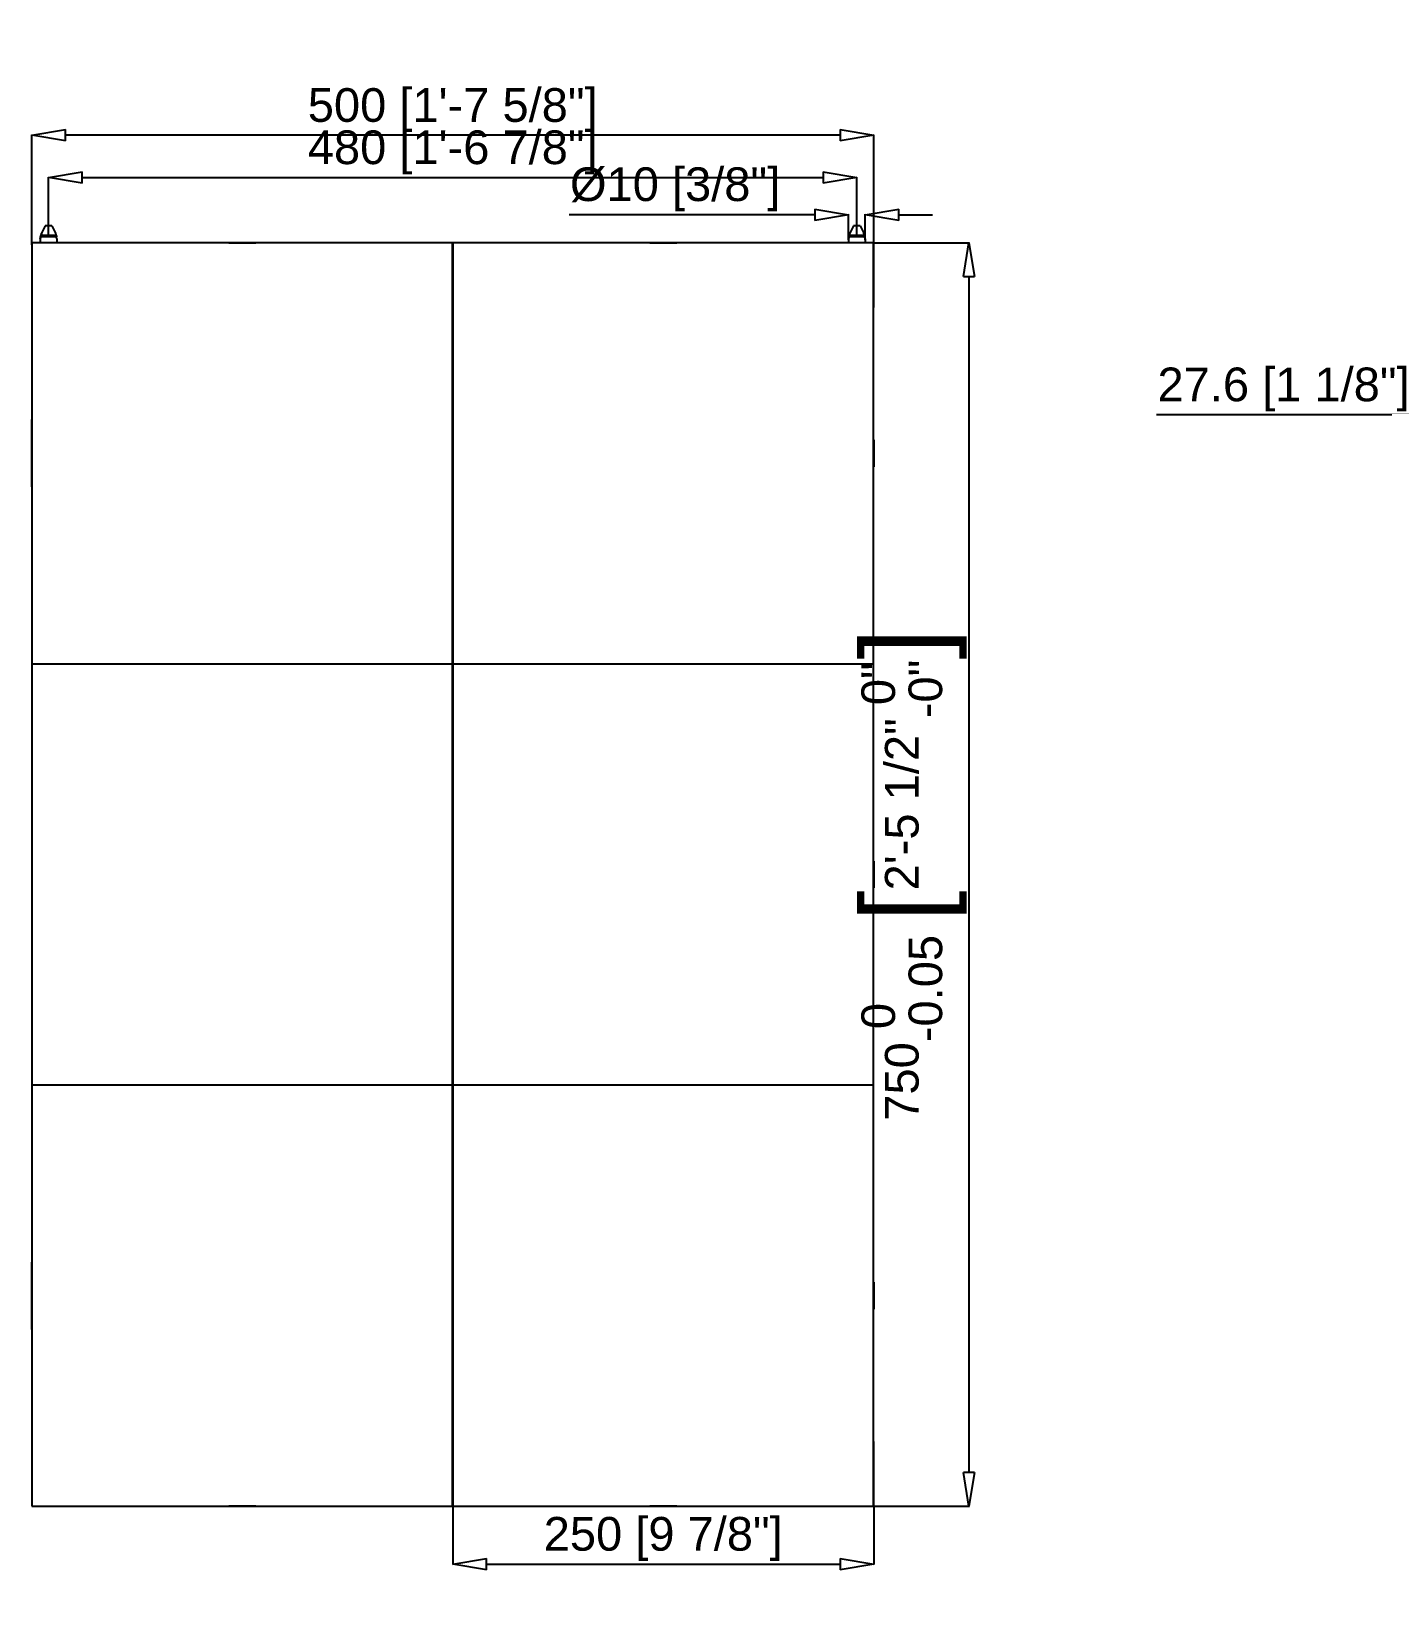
# Model space of a CAD drawing. Header units: millimetres. Extents: x -3132 to 28633, y 682 to 5849.
# Drawn here: x 2082 to 2884, y 1760 to 2701 of the extents above; entities that cross this region are included whole.
import ezdxf

# ---------------------------------------------------------------- set-up
doc = ezdxf.new("R2010")
doc.units = ezdxf.units.MM
doc.styles.get("Standard").update_dxf_attribs({"font": 'arial.ttf'})
doc.dimstyles.new('ISO_25-10', dxfattribs={"dimtxt": 20, "dimasz": 20, "dimexe": 0.3, "dimexo": 0.3, "dimgap": 2, "dimtad": 1, "dimrnd": 0.0001, "dimdsep": 46, "dimtxsty": 'Standard', "dimblk": 'CLOSEDBLANK', "dimcen": 0.1, "dimclrd": 256, "dimclre": 256, "dimclrt": 256, "dimadec": 0, "dimazin": 2, "dimtm": 1e-09, "dimtfac": 1, "dimtofl": 0, "dimtmove": 0, "dimatfit": 3, "dimldrblk": 'CLOSEDBLANK', "dimfxl": 1, "dimtolj": 1, "dimarcsym": 0})

# ---------------------------------------------------------------- blocks, each defined once
blk = doc.blocks.new('_ClosedBlank')
at = {"color": 0, "linetype": 'ByBlock', "lineweight": -2}
for p, q in [((-1, 0.167), (0, 0)), ((-1, 0.167), (-1, -0.167)), ((0, 0), (-1, -0.167))]:
    blk.add_line(p, q, dxfattribs=at)
blk = doc.blocks.new('*D191')
at = {"lineweight": -2, "transparency": 16777216}
for p, q in [((2582.65, 2576.26), (2639.2, 2576.26)), ((2638.9, 2556.26), (2638.9, 1846.26)), ((2582.65, 1826.26), (2639.2, 1826.26))]:
    blk.add_line(p, q, dxfattribs=at)
at = {"layer": 'Defpoints', "color": 0, "transparency": 16777216}
for p in [(2582.35, 2576.26), (2582.35, 1826.26), (2638.9, 1826.26)]:
    blk.add_point(p, dxfattribs=at)
at = {"lineweight": -2, "transparency": 16777216, "xscale": 20, "yscale": 20, "zscale": 20}
for p, rotation in [((2638.9, 2576.26), 90), ((2638.9, 1826.26), 270)]:
    blk.add_blockref('_ClosedBlank', p, dxfattribs=dict(at, rotation=rotation))
at = {"transparency": 16777216, "insert": (2606.24, 2201.26), "char_height": 20, "attachment_point": 5, "rotation": 90}
blk.add_mtext('\\A1;750\\S 0^ -0.05; {\\o\\l\\H48.000000;[}2\'-5 1/2"\\S 0"^ -0";{\\o\\l\\H48.000000;]}', dxfattribs=at)
blk = doc.blocks.new('*D194')
at = {"lineweight": -2, "transparency": 16777216}
for p, q in [((2092.35, 2580.09), (2092.35, 2615.22)), ((2112.35, 2614.92), (2552.35, 2614.92)), ((2572.35, 2580.09), (2572.35, 2615.22))]:
    blk.add_line(p, q, dxfattribs=at)
at = {"layer": 'Defpoints', "color": 0, "transparency": 16777216}
for p in [(2572.35, 2614.92), (2092.35, 2579.79), (2572.35, 2579.79)]:
    blk.add_point(p, dxfattribs=at)
at = {"lineweight": -2, "transparency": 16777216, "xscale": 20, "yscale": 20, "zscale": 20, "rotation": 180}
blk.add_blockref('_ClosedBlank', (2092.35, 2614.92), dxfattribs=at)
at = {"lineweight": -2, "transparency": 16777216, "xscale": 20, "yscale": 20, "zscale": 20}
blk.add_blockref('_ClosedBlank', (2572.35, 2614.92), dxfattribs=at)
at = {"transparency": 16777216, "insert": (2332.35, 2629.87), "char_height": 20, "attachment_point": 5}
blk.add_mtext('\\A1;480 [1\'-6 7/8"]', dxfattribs=at)
blk = doc.blocks.new('*D198')
at = {"lineweight": -2, "transparency": 16777216}
for p, q in [((2547.34, 2592.81), (2401.43, 2592.81)), ((2567.34, 2577.91), (2567.34, 2593.11)), ((2577.34, 2577.91), (2577.34, 2593.11)), ((2597.34, 2592.81), (2617.34, 2592.81))]:
    blk.add_line(p, q, dxfattribs=at)
at = {"layer": 'Defpoints', "color": 0, "transparency": 16777216}
for p in [(2567.34, 2592.81), (2567.34, 2577.61), (2577.34, 2577.61)]:
    blk.add_point(p, dxfattribs=at)
at = {"lineweight": -2, "transparency": 16777216, "xscale": 20, "yscale": 20, "zscale": 20}
blk.add_blockref('_ClosedBlank', (2567.34, 2592.81), dxfattribs=at)
at = {"lineweight": -2, "transparency": 16777216, "xscale": 20, "yscale": 20, "zscale": 20, "rotation": 180}
blk.add_blockref('_ClosedBlank', (2577.34, 2592.81), dxfattribs=at)
at = {"transparency": 16777216, "insert": (2464.39, 2607.96), "char_height": 20, "attachment_point": 5}
blk.add_mtext('\\A1;%%c10 [3/8"]', dxfattribs=at)
blk = doc.blocks.new('*D201')
at = {"lineweight": -2, "transparency": 16777216}
for p, q in [((2332.35, 1826.46), (2332.35, 1791.68)), ((2582.35, 1825.96), (2582.35, 1791.68)), ((2352.35, 1791.98), (2562.35, 1791.98))]:
    blk.add_line(p, q, dxfattribs=at)
at = {"layer": 'Defpoints', "color": 0, "transparency": 16777216}
for p in [(2332.35, 1826.76), (2582.35, 1826.26), (2582.35, 1791.98)]:
    blk.add_point(p, dxfattribs=at)
at = {"lineweight": -2, "transparency": 16777216, "xscale": 20, "yscale": 20, "zscale": 20, "rotation": 180}
blk.add_blockref('_ClosedBlank', (2332.35, 1791.98), dxfattribs=at)
at = {"lineweight": -2, "transparency": 16777216, "xscale": 20, "yscale": 20, "zscale": 20}
blk.add_blockref('_ClosedBlank', (2582.35, 1791.98), dxfattribs=at)
at = {"transparency": 16777216, "insert": (2457.35, 1806.92), "char_height": 20, "attachment_point": 5}
blk.add_mtext('\\A1;250 [9 7/8"]', dxfattribs=at)
blk = doc.blocks.new('*D205')
at = {"lineweight": -2, "transparency": 16777216}
for p, q in [((2082.35, 2575.06), (2082.35, 2640.31)), ((2562.35, 2640.01), (2102.35, 2640.01)), ((2582.35, 2576.56), (2582.35, 2640.31))]:
    blk.add_line(p, q, dxfattribs=at)
at = {"layer": 'Defpoints', "color": 0, "transparency": 16777216}
for p in [(2082.35, 2640.01), (2082.35, 2574.76), (2582.35, 2576.26)]:
    blk.add_point(p, dxfattribs=at)
at = {"lineweight": -2, "transparency": 16777216, "xscale": 20, "yscale": 20, "zscale": 20, "rotation": 180}
blk.add_blockref('_ClosedBlank', (2082.35, 2640.01), dxfattribs=at)
at = {"lineweight": -2, "transparency": 16777216, "xscale": 20, "yscale": 20, "zscale": 20}
blk.add_blockref('_ClosedBlank', (2582.35, 2640.01), dxfattribs=at)
at = {"transparency": 16777216, "insert": (2332.35, 2654.96), "char_height": 20, "attachment_point": 5}
blk.add_mtext('\\A1;500 [1\'-7 5/8"]', dxfattribs=at)
blk = doc.blocks.new('*D216')
at = {"lineweight": -2, "transparency": 16777216}
for p, q in [((2921.26, 2474.18), (2750.17, 2474.18)), ((2941.26, 2452.03), (2941.26, 2474.48)), ((2968.86, 2451.56), (2968.86, 2474.48)), ((2988.86, 2474.18), (3008.86, 2474.18))]:
    blk.add_line(p, q, dxfattribs=at)
at = {"layer": 'Defpoints', "color": 0, "transparency": 16777216}
for p in [(2941.26, 2474.18), (2941.26, 2451.73), (2968.86, 2451.26)]:
    blk.add_point(p, dxfattribs=at)
at = {"lineweight": -2, "transparency": 16777216, "xscale": 20, "yscale": 20, "zscale": 20}
blk.add_blockref('_ClosedBlank', (2941.26, 2474.18), dxfattribs=at)
at = {"lineweight": -2, "transparency": 16777216, "xscale": 20, "yscale": 20, "zscale": 20, "rotation": 180}
blk.add_blockref('_ClosedBlank', (2968.86, 2474.18), dxfattribs=at)
at = {"transparency": 16777216, "insert": (2825.71, 2489.13), "char_height": 20, "attachment_point": 5}
blk.add_mtext('\\A1;27.6 [1 1/8"]', dxfattribs=at)

msp = doc.modelspace()

# ---------------------------------------------------------------- linework, layer by layer
at = {"linetype": 'Continuous'}
for p, q in [((2097.065, 2579.787), (2087.65, 2579.787)), ((2087.722, 2580.257), (2087.717, 2580.241)), ((2087.763, 2580.401), (2087.721, 2580.257)), ((2087.73, 2580.241), (2087.735, 2580.259)), ((2087.88, 2580.681), (2096.835, 2580.681)), ((2090.352, 2586.259), (2088.227, 2582.009)), ((2094.352, 2586.259), (2090.352, 2586.259)), ((2094.352, 2586.259), (2096.477, 2582.009)), ((2096.713, 2580.984), (2096.892, 2580.542)), ((2096.982, 2580.257), (2096.986, 2580.241)), ((2577.053, 2579.787), (2567.638, 2579.787)), ((2567.718, 2580.241), (2567.722, 2580.259)), ((2567.868, 2580.681), (2576.823, 2580.681)), ((2570.352, 2586.259), (2568.227, 2582.009)), ((2574.352, 2586.259), (2570.352, 2586.259)), ((2574.352, 2586.259), (2576.477, 2582.009)), ((2576.892, 2580.542), (2576.833, 2580.685)), ((2576.97, 2580.257), (2576.974, 2580.241)), ((2576.982, 2580.257), (2576.981, 2580.259)), ((2576.986, 2580.241), (2576.982, 2580.257)), ((2082.352, 2576.259), (2082.352, 2537.759)), ((2120.852, 2576.259), (2082.352, 2576.259)), ((2082.452, 2576.159), (2082.452, 2326.359)), ((2332.252, 2576.159), (2082.452, 2576.159)), ((2087.352, 2578.509), (2087.352, 2576.259)), ((2097.352, 2578.509), (2097.352, 2576.159)), ((2104.352, 2576.259), (2104.352, 2576.159)), ((2120.852, 2576.159), (2120.852, 2576.259)), ((2199.352, 2576.159), (2199.352, 2576.259)), ((2199.352, 2576.259), (2215.352, 2576.259)), ((2215.352, 2576.159), (2215.352, 2576.259)), ((2332.252, 2326.359), (2332.252, 2576.159)), ((2332.252, 2575.759), (2332.452, 2575.759)), ((2332.252, 2574.259), (2332.452, 2574.259)), ((2332.452, 2576.159), (2332.452, 2326.359)), ((2582.252, 2576.159), (2332.452, 2576.159)), ((2449.352, 2576.159), (2449.352, 2576.259)), ((2449.352, 2576.259), (2465.352, 2576.259)), ((2465.352, 2576.159), (2465.352, 2576.259)), ((2543.852, 2576.259), (2543.852, 2576.159)), ((2582.352, 2576.259), (2543.852, 2576.259)), ((2560.352, 2576.259), (2560.352, 2576.159)), ((2567.352, 2578.509), (2567.352, 2576.159)), ((2577.352, 2578.509), (2577.352, 2576.259)), ((2582.252, 2326.359), (2582.252, 2576.159)), ((2582.352, 2537.759), (2582.352, 2576.259)), ((2332.452, 2565.759), (2332.252, 2565.759)), ((2332.452, 2564.009), (2332.252, 2564.009)), ((2332.452, 2562.509), (2332.252, 2562.509)), ((2332.452, 2560.759), (2332.252, 2560.759)), ((2332.452, 2556.759), (2332.252, 2556.759)), ((2332.452, 2555.259), (2332.252, 2555.259)), ((2082.352, 2537.759), (2082.452, 2537.759)), ((2582.252, 2537.759), (2582.352, 2537.759)), ((2332.252, 2531.259), (2332.452, 2531.259)), ((2332.252, 2529.259), (2332.452, 2529.259)), ((2332.452, 2528.259), (2332.252, 2528.259)), ((2332.252, 2527.259), (2332.452, 2527.259)), ((2332.252, 2525.896), (2332.452, 2525.896)), ((2332.252, 2524.684), (2332.452, 2524.684)), ((2332.252, 2523.471), (2332.452, 2523.471)), ((2332.452, 2523.259), (2332.252, 2523.259)), ((2332.452, 2521.259), (2332.252, 2521.259)), ((2082.352, 2431.259), (2082.352, 2471.259)), ((2082.352, 2471.259), (2082.452, 2471.259)), ((2082.352, 2462.259), (2082.452, 2462.259)), ((2582.252, 2459.259), (2582.352, 2459.259)), ((2582.352, 2459.259), (2582.352, 2443.259)), ((2082.352, 2440.259), (2082.452, 2440.259)), ((2582.252, 2443.259), (2582.352, 2443.259)), ((2082.352, 2431.259), (2082.452, 2431.259)), ((2082.452, 2326.359), (2332.252, 2326.359)), ((2082.452, 2326.159), (2082.452, 2076.359)), ((2332.252, 2326.159), (2082.452, 2326.159)), ((2082.852, 2326.159), (2082.852, 2326.359)), ((2084.352, 2326.359), (2084.352, 2326.159)), ((2092.852, 2326.159), (2092.852, 2326.359)), ((2094.602, 2326.159), (2094.602, 2326.359)), ((2096.102, 2326.159), (2096.102, 2326.359)), ((2097.852, 2326.159), (2097.852, 2326.359)), ((2101.852, 2326.159), (2101.852, 2326.359)), ((2103.352, 2326.159), (2103.352, 2326.359)), ((2262.352, 2326.359), (2262.352, 2326.159)), ((2262.852, 2326.359), (2262.852, 2326.159)), ((2264.352, 2326.359), (2264.352, 2326.159)), ((2264.852, 2326.359), (2264.852, 2326.159)), ((2269.852, 2326.359), (2269.852, 2326.159)), ((2288.602, 2326.159), (2288.602, 2326.359)), ((2289.977, 2326.359), (2289.977, 2326.159)), ((2290.677, 2326.359), (2290.677, 2326.159)), ((2292.027, 2326.359), (2292.027, 2326.159)), ((2292.727, 2326.359), (2292.727, 2326.159)), ((2294.102, 2326.159), (2294.102, 2326.359)), ((2311.602, 2326.159), (2311.602, 2326.359)), ((2313.102, 2326.159), (2313.102, 2326.359)), ((2316.352, 2326.159), (2316.352, 2326.359)), ((2318.602, 2326.159), (2318.602, 2326.359)), ((2320.102, 2326.159), (2320.102, 2326.359)), ((2322.352, 2326.159), (2322.352, 2326.359)), ((2332.252, 2076.359), (2332.252, 2326.159)), ((2332.452, 2326.359), (2582.252, 2326.359)), ((2332.452, 2326.159), (2332.452, 2076.359)), ((2582.252, 2326.159), (2332.452, 2326.159)), ((2342.352, 2326.159), (2342.352, 2326.359)), ((2344.602, 2326.159), (2344.602, 2326.359)), ((2346.102, 2326.159), (2346.102, 2326.359)), ((2348.352, 2326.159), (2348.352, 2326.359)), ((2351.602, 2326.159), (2351.602, 2326.359)), ((2353.102, 2326.159), (2353.102, 2326.359)), ((2370.602, 2326.159), (2370.602, 2326.359)), ((2371.482, 2326.359), (2371.482, 2326.159)), ((2372.255, 2326.359), (2372.255, 2326.159)), ((2372.677, 2326.359), (2372.677, 2326.159)), ((2374.027, 2326.359), (2374.027, 2326.159)), ((2374.449, 2326.359), (2374.449, 2326.159)), ((2375.222, 2326.359), (2375.222, 2326.159)), ((2376.102, 2326.159), (2376.102, 2326.359)), ((2394.852, 2326.359), (2394.852, 2326.159)), ((2399.852, 2326.359), (2399.852, 2326.159)), ((2400.352, 2326.359), (2400.352, 2326.159)), ((2401.852, 2326.359), (2401.852, 2326.159)), ((2402.352, 2326.359), (2402.352, 2326.159)), ((2561.352, 2326.359), (2561.352, 2326.159)), ((2562.852, 2326.359), (2562.852, 2326.159)), ((2566.852, 2326.359), (2566.852, 2326.159)), ((2568.602, 2326.359), (2568.602, 2326.159)), ((2570.102, 2326.359), (2570.102, 2326.159)), ((2571.852, 2326.359), (2571.852, 2326.159)), ((2580.352, 2326.159), (2580.352, 2326.359)), ((2581.852, 2326.359), (2581.852, 2326.159)), ((2582.252, 2076.359), (2582.252, 2326.159)), ((2582.252, 2209.259), (2582.352, 2209.259)), ((2582.352, 2209.259), (2582.352, 2193.259)), ((2582.252, 2193.259), (2582.352, 2193.259)), ((2082.452, 2076.359), (2332.252, 2076.359)), ((2082.452, 2076.159), (2082.452, 1826.359)), ((2332.252, 2076.159), (2082.452, 2076.159)), ((2082.852, 2076.159), (2082.852, 2076.359)), ((2084.352, 2076.359), (2084.352, 2076.159)), ((2092.852, 2076.159), (2092.852, 2076.359)), ((2094.602, 2076.159), (2094.602, 2076.359)), ((2096.102, 2076.159), (2096.102, 2076.359)), ((2097.852, 2076.159), (2097.852, 2076.359)), ((2101.852, 2076.159), (2101.852, 2076.359)), ((2103.352, 2076.159), (2103.352, 2076.359)), ((2262.352, 2076.359), (2262.352, 2076.159)), ((2262.852, 2076.359), (2262.852, 2076.159)), ((2264.352, 2076.359), (2264.352, 2076.159)), ((2264.852, 2076.359), (2264.852, 2076.159)), ((2269.852, 2076.359), (2269.852, 2076.159)), ((2288.602, 2076.159), (2288.602, 2076.359)), ((2289.977, 2076.359), (2289.977, 2076.159)), ((2290.677, 2076.359), (2290.677, 2076.159)), ((2292.027, 2076.359), (2292.027, 2076.159)), ((2292.727, 2076.359), (2292.727, 2076.159)), ((2294.102, 2076.159), (2294.102, 2076.359)), ((2311.602, 2076.159), (2311.602, 2076.359)), ((2313.102, 2076.159), (2313.102, 2076.359)), ((2316.352, 2076.159), (2316.352, 2076.359)), ((2318.602, 2076.159), (2318.602, 2076.359)), ((2320.102, 2076.159), (2320.102, 2076.359)), ((2322.352, 2076.159), (2322.352, 2076.359)), ((2332.252, 1826.359), (2332.252, 2076.159)), ((2332.452, 2076.359), (2582.252, 2076.359)), ((2582.252, 2076.159), (2332.452, 2076.159)), ((2332.452, 2076.159), (2332.452, 1826.359)), ((2342.352, 2076.159), (2342.352, 2076.359)), ((2344.602, 2076.159), (2344.602, 2076.359)), ((2346.102, 2076.159), (2346.102, 2076.359)), ((2348.352, 2076.159), (2348.352, 2076.359)), ((2351.602, 2076.159), (2351.602, 2076.359)), ((2353.102, 2076.159), (2353.102, 2076.359)), ((2370.602, 2076.159), (2370.602, 2076.359)), ((2371.482, 2076.359), (2371.482, 2076.159)), ((2372.255, 2076.359), (2372.255, 2076.159)), ((2372.677, 2076.359), (2372.677, 2076.159)), ((2374.027, 2076.359), (2374.027, 2076.159)), ((2374.449, 2076.359), (2374.449, 2076.159)), ((2375.222, 2076.359), (2375.222, 2076.159)), ((2376.102, 2076.159), (2376.102, 2076.359)), ((2394.852, 2076.359), (2394.852, 2076.159)), ((2399.852, 2076.359), (2399.852, 2076.159)), ((2400.352, 2076.359), (2400.352, 2076.159)), ((2401.852, 2076.359), (2401.852, 2076.159)), ((2402.352, 2076.359), (2402.352, 2076.159)), ((2561.352, 2076.359), (2561.352, 2076.159)), ((2562.852, 2076.359), (2562.852, 2076.159)), ((2566.852, 2076.359), (2566.852, 2076.159)), ((2568.602, 2076.359), (2568.602, 2076.159)), ((2570.102, 2076.359), (2570.102, 2076.159)), ((2571.852, 2076.359), (2571.852, 2076.159)), ((2580.352, 2076.159), (2580.352, 2076.359)), ((2581.852, 2076.359), (2581.852, 2076.159)), ((2582.252, 1826.359), (2582.252, 2076.159)), ((2082.352, 1931.259), (2082.352, 1971.259)), ((2082.352, 1971.259), (2082.452, 1971.259)), ((2082.352, 1962.259), (2082.452, 1962.259)), ((2582.252, 1959.259), (2582.352, 1959.259)), ((2582.352, 1959.259), (2582.352, 1943.259)), ((2082.352, 1940.259), (2082.452, 1940.259)), ((2582.252, 1943.259), (2582.352, 1943.259)), ((2082.352, 1931.259), (2082.452, 1931.259)), ((2332.252, 1881.259), (2332.452, 1881.259)), ((2332.252, 1879.259), (2332.452, 1879.259)), ((2332.452, 1876.259), (2332.252, 1876.259)), ((2332.452, 1874.259), (2332.252, 1874.259)), ((2082.452, 1864.759), (2082.352, 1864.759)), ((2082.352, 1864.759), (2082.352, 1826.259)), ((2582.352, 1864.759), (2582.252, 1864.759)), ((2582.352, 1826.259), (2582.352, 1864.759)), ((2332.252, 1847.259), (2332.452, 1847.259)), ((2332.252, 1845.759), (2332.452, 1845.759)), ((2332.452, 1841.759), (2332.252, 1841.759)), ((2332.452, 1840.009), (2332.252, 1840.009)), ((2332.452, 1838.509), (2332.252, 1838.509)), ((2332.452, 1836.759), (2332.252, 1836.759)), ((2082.352, 1826.259), (2120.852, 1826.259)), ((2082.452, 1826.359), (2332.252, 1826.359)), ((2120.852, 1826.259), (2120.852, 1826.359)), ((2199.352, 1826.359), (2199.352, 1826.259)), ((2215.352, 1826.259), (2199.352, 1826.259)), ((2215.352, 1826.359), (2215.352, 1826.259)), ((2332.452, 1828.259), (2332.252, 1828.259)), ((2332.252, 1826.759), (2332.452, 1826.759)), ((2332.452, 1826.359), (2582.252, 1826.359)), ((2449.352, 1826.359), (2449.352, 1826.259)), ((2465.352, 1826.259), (2449.352, 1826.259)), ((2465.352, 1826.359), (2465.352, 1826.259)), ((2543.852, 1826.359), (2543.852, 1826.259)), ((2543.852, 1826.259), (2582.352, 1826.259))]:
    msp.add_line(p, q, dxfattribs=at)
for points in [[(2087.352, 2578.509), (2087.36, 2578.537), (2087.388, 2578.622), (2087.432, 2578.765), (2087.487, 2578.961), (2087.546, 2579.205), (2087.598, 2579.482), (2087.638, 2579.787)], [(2087.65, 2579.787), (2087.611, 2579.491), (2087.558, 2579.217), (2087.498, 2578.971), (2087.441, 2578.771), (2087.394, 2578.625), (2087.363, 2578.538), (2087.352, 2578.509)], [(2087.717, 2580.241), (2087.683, 2580.088), (2087.657, 2579.938), (2087.638, 2579.787)], [(2087.65, 2579.787), (2087.669, 2579.938), (2087.695, 2580.088), (2087.73, 2580.241)], [(2087.735, 2580.259), (2087.776, 2580.402), (2087.824, 2580.542), (2087.88, 2580.681)], [(2087.991, 2580.984), (2087.811, 2580.542), (2087.763, 2580.401)], [(2087.88, 2580.681), (2088.004, 2580.99), (2088.092, 2581.26), (2088.152, 2581.489), (2088.191, 2581.688), (2088.212, 2581.84), (2088.223, 2581.948), (2088.227, 2582.003), (2088.227, 2582.009)], [(2088.227, 2582.009), (2088.225, 2582), (2088.219, 2581.938), (2088.204, 2581.82), (2088.178, 2581.659), (2088.136, 2581.461), (2088.077, 2581.242), (2087.991, 2580.984)], [(2096.477, 2582.009), (2096.478, 2582), (2096.485, 2581.938), (2096.499, 2581.82), (2096.525, 2581.659), (2096.567, 2581.461), (2096.626, 2581.242), (2096.713, 2580.984)], [(2096.892, 2580.542), (2096.94, 2580.401), (2096.982, 2580.257)], [(2096.986, 2580.241), (2097.02, 2580.088), (2097.046, 2579.938), (2097.065, 2579.787)], [(2097.352, 2578.509), (2097.343, 2578.537), (2097.315, 2578.622), (2097.271, 2578.765), (2097.216, 2578.961), (2097.158, 2579.205), (2097.105, 2579.482), (2097.065, 2579.787)], [(2567.638, 2579.787), (2567.6, 2579.491), (2567.549, 2579.217), (2567.49, 2578.971), (2567.434, 2578.771), (2567.389, 2578.625), (2567.36, 2578.538), (2567.352, 2578.509)], [(2567.638, 2579.787), (2567.657, 2579.938), (2567.683, 2580.088), (2567.718, 2580.241)], [(2567.722, 2580.259), (2567.763, 2580.402), (2567.812, 2580.542), (2567.868, 2580.681)], [(2567.868, 2580.681), (2567.993, 2580.99), (2568.082, 2581.26), (2568.143, 2581.489), (2568.183, 2581.688), (2568.207, 2581.84), (2568.22, 2581.948), (2568.226, 2582.003), (2568.227, 2582.009)], [(2576.477, 2582.009), (2576.477, 2582), (2576.481, 2581.938), (2576.494, 2581.82), (2576.518, 2581.659), (2576.558, 2581.461), (2576.616, 2581.242), (2576.702, 2580.984), (2576.823, 2580.681)], [(2576.833, 2580.685), (2576.71, 2580.99), (2576.621, 2581.26), (2576.56, 2581.489), (2576.52, 2581.688), (2576.496, 2581.84), (2576.483, 2581.948), (2576.478, 2582.003), (2576.477, 2582.009)], [(2576.823, 2580.681), (2576.88, 2580.542), (2576.928, 2580.401), (2576.97, 2580.257)], [(2576.981, 2580.259), (2576.94, 2580.402), (2576.892, 2580.542)], [(2576.974, 2580.241), (2577.008, 2580.088), (2577.034, 2579.938), (2577.053, 2579.787)], [(2577.065, 2579.787), (2577.046, 2579.938), (2577.02, 2580.088), (2576.986, 2580.241)], [(2577.352, 2578.509), (2577.341, 2578.537), (2577.311, 2578.622), (2577.265, 2578.765), (2577.208, 2578.961), (2577.148, 2579.205), (2577.094, 2579.482), (2577.053, 2579.787)], [(2577.352, 2578.509), (2577.343, 2578.537), (2577.315, 2578.623), (2577.271, 2578.764), (2577.216, 2578.96), (2577.158, 2579.203), (2577.105, 2579.483), (2577.065, 2579.787)]]:
    msp.add_lwpolyline(points, dxfattribs=at)

# ---------------------------------------------------------------- dimensions: what is measured, and where the dimension line sits
for base, p1, p2, picture, middle in [((2082.352, 2640.01), (2582.352, 2576.259), (2082.352, 2574.759), '*D205', (2332.352, 2654.957)), ((2572.346, 2614.923), (2092.346, 2579.787), (2572.346, 2579.787), '*D194', (2332.346, 2629.869)), ((2941.259, 2474.182), (2968.859, 2451.259), (2941.259, 2451.728), '*D216', (2825.712, 2489.129)), ((2582.352, 1791.976), (2332.352, 1826.759), (2582.352, 1826.259), '*D201', (2457.352, 1806.923))]:
    dim = msp.add_linear_dim(base=base, p1=p1, p2=p2, dimstyle='ISO_25-10')
    dim.commit()
    dim.dimension.update_dxf_attribs({"geometry": picture, "text_midpoint": middle})
dim = msp.add_linear_dim(base=(2567.345, 2592.813), p1=(2577.345, 2577.614), p2=(2567.345, 2577.614), text='%%c<>', dimstyle='ISO_25-10')
dim.commit()
dim.dimension.update_dxf_attribs({"geometry": '*D198', "text_midpoint": (2464.39, 2607.958)})
dim = msp.add_linear_dim(base=(2638.899, 1826.259), p1=(2582.352, 2576.259), p2=(2582.352, 1826.259), angle=90, dimstyle='ISO_25-10', override={"dimtol": 1, "dimtm": 0.05})
dim.commit()
dim.dimension.update_dxf_attribs({"geometry": '*D191', "text_midpoint": (2606.236, 2201.259)})

doc.saveas('drawing.dxf')
